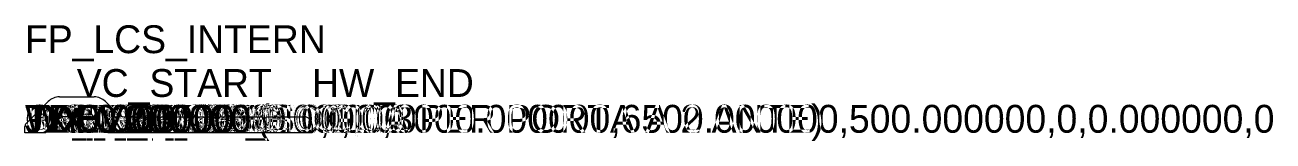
# Model space of a CAD drawing. Header units: metres. Extents: x 0 to 156, y -1 to 14.
import ezdxf

# ---------------------------------------------------------------- set-up
doc = ezdxf.new("R2010")
doc.units = ezdxf.units.M

msp = doc.modelspace()

# ---------------------------------------------------------------- linework, layer by layer
for p, q in [((0.146446, 1.146446), (2.914213, 3.914213)), ((4.328427, 4.5), (8.674821, 4.5)), ((10.089035, 3.914213), (11.710355, 2.292893)), ((4.410177, 1.853553), (2.556624, 0)), ((8.239517, 2), (4.763731, 2)), ((10.446624, 0), (8.59307, 1.853553)), ((12.417462, 2), (17.698198, 2)), ((17.698198, 2), (17.996624, 1.7)), ((17.996624, 1.7), (18.295049, 2)), ((18.295049, 2), (23.698198, 2)), ((23.698198, 2), (23.996624, 1.7)), ((23.996624, 1.7), (24.295049, 2)), ((24.295049, 2), (29.698198, 2)), ((29.698198, 2), (29.996624, 1.7)), ((29.996624, 1.7), (30.295049, 2)), ((30.295049, 2), (34.996624, 2)), ((0, 0), (0, 0.792893)), ((2.556624, 0), (0, 0)), ((35.996624, 0), (10.446624, 0)), ((35.996624, 1), (35.996624, 0))]:
    msp.add_line(p, q)
for centre, radius, start, end in [((4.328427, 2.5), 2, 90, 135), ((8.674821, 2.5), 2, 45, 90), ((4.763731, 1.5), 0.5, 90, 135), ((8.239517, 1.5), 0.5, 45, 90), ((12.417462, 3), 1, 225, 270), ((34.996624, 1), 1, 0, 90), ((0.5, 0.792893), 0.5, 135, 180)]:
    msp.add_arc(centre, radius, start, end)

# ---------------------------------------------------------------- texts
for tag, p in [('FP_LCS_INTERN', (0, 10)), ('VC_START', (6.501624, 4.5)), ('HW_END', (35.996624, 4.5)), ('WX:0.000000', (0, 0)), ('WY:0.000000', (0, 0)), ('WX:0', (0, 0)), ('WY:0', (0, 0)), ('JX:0.000000', (0, 0)), ('JY:0.000000', (0, 0)), ('JX:0', (0, 0)), ('JY:0', (0, 0)), ('TDEV:0', (0, 0)), ('TDEV2:0', (0, 0)), ('TDEV3:0', (0, 0)), ('TDEV4:0', (0, 0)), ('TDEV5:0', (0, 0)), ('OPTI:500.000000,1,0,3000.000000,6500.000000,500.000000,0,0.000000,0', (0, 0)), ('GLASS_MIN:0.000000', (0, 0)), ('GLASS_MAX:0.000000', (0, 0)), ('DESC:K1490 (SOGLIA PER PORTA A 2 ANTE)', (0, 0)), ('HW_START', (0, 0)), ('FRONT_VIEW', (0, 0)), ('FP_LCS_ORIG', (0, 0)), ('BL01:6800.000000,,1', (0, 0)), ('DENS:0', (0, 0)), ('PANE_WIDTH:0', (0, 0)), ('MIN_VETRO:0', (0, 0)), ('MAX_VETRO:0', (0, 0)), ('VC_END', (1.278312, 0)), ('FP_LCS_HOT', (10, 0))]:
    msp.add_attdef(tag, p, '', height=3.5)

doc.saveas('drawing.dxf')
